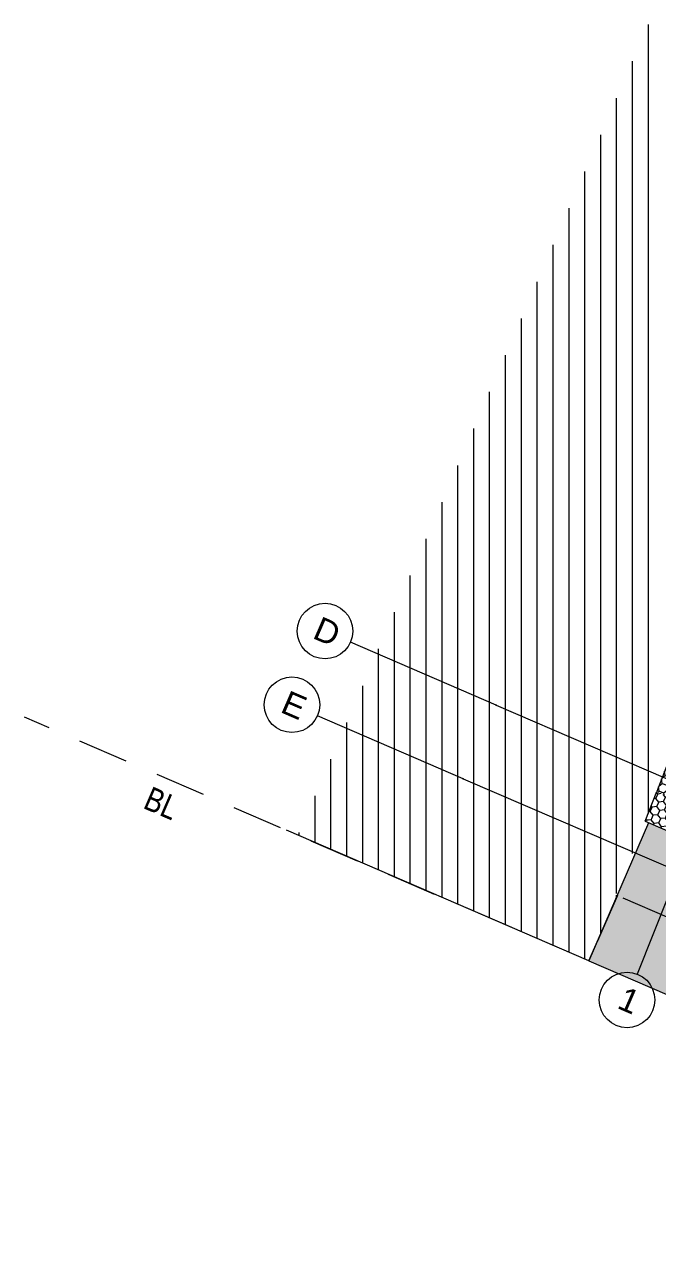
# Model space of a CAD drawing. Header units: millimetres. Extents: x 12535370 to 12575737, y 356204400 to 356234587.
# Drawn here: x 12535370 to 12539357, y 356211723 to 356219475 of the extents above; entities that cross this region are included whole.
import ezdxf
from ezdxf.enums import TextEntityAlignment as Align

# ---------------------------------------------------------------- set-up
doc = ezdxf.new("R2010")
doc.units = ezdxf.units.MM
doc.header["$MEASUREMENT"] = 0
doc.linetypes.add('Dashed Long', pattern=[529.166651, 317.499995, -211.666656])
doc.linetypes.add('Dot & Dashed', pattern=[6702.78, 3527.78, -1763.89, 0, -1411.11])
doc.layers.add('New_015 Innenwände', color=7, linetype='Continuous')
doc.layers.add('New_290 Raster _ Achsen', color=7, linetype='Continuous')
for name, color, linetype, lineweight in [('New_015 Innenwände_Pen_No__1', 7, 'Continuous', 13), ('New_015 Innenwände_Pen_No__3', 7, 'Continuous', 18), ('New_255 Plangrafiken_Pen_No__1', 7, 'Continuous', 13), ('New_255 Plangrafiken_Pen_No__35', 9, 'Continuous', 13), ('New_255 Plangrafiken_Pen_No__39', 8, 'Continuous', 13), ('New_290 Raster _ Achsen_Pen_No__1', 7, 'Continuous', 13), ('New_290 Raster _ Achsen_Pen_No__108', 7, 'Continuous', 13), ('New_Baulinie_Pen_No__21', 1, 'Continuous', 13)]:
    doc.layers.add(name, color=color, linetype=linetype, lineweight=lineweight)
doc.styles.add('GENERATED_STYLE_1', font='arial.ttf')
doc.styles.add('GENERATED_STYLE_2', font='arial.ttf', dxfattribs={"width": 0.8})
pattern_1 = [(66.636458, (12240439.157, 356160438.356), (-47.701051, 20.606061), [30, -60]), (66.636458, (12240433.15, 356160489.97), (-47.701051, 20.606061), [30, -60]), (126.636458, (12240451.053, 356160465.896), (41.695898, 31.007291), [30, -60]), (126.636458, (12240403.35, 356160486.5), (41.695898, 31.007291), [30, -60]), (186.636458, (12240439.157, 356160438.356), (-6.005153, 51.613352), [30, -60]), (186.636458, (12240391.455, 356160458.96), (-6.005153, 51.613352), [30, -60])]

# ---------------------------------------------------------------- blocks, each defined once
blk = doc.blocks.new('*X16', base_point=(12240439.2, 356160438.4))
at = {"layer": 'New_255 Plangrafiken_Pen_No__39', "color": 8, "linetype": 'Continuous', "lineweight": 13}
for p, q in [((12539298.2, 356219474.7), (12539298.2, 356219433.6)), ((12539298.2, 356219474.7), (12539298.2, 356219433.6)), ((12539298.2, 356219433.6), (12539298.2, 356219183.6)), ((12539298.2, 356219433.6), (12539298.2, 356219183.6)), ((12539198.2, 356219243.2), (12539198.2, 356219183.6)), ((12539198.2, 356219243.2), (12539198.2, 356219183.6)), ((12539198.2, 356219183.6), (12539198.2, 356218933.6)), ((12539198.2, 356219183.6), (12539198.2, 356218933.6)), ((12539298.2, 356219183.6), (12539298.2, 356218933.6)), ((12539298.2, 356219183.6), (12539298.2, 356218933.6)), ((12539098.2, 356219011.7), (12539098.2, 356218933.6)), ((12539098.2, 356219011.7), (12539098.2, 356218933.6)), ((12539098.2, 356218933.6), (12539098.2, 356218683.6)), ((12539098.2, 356218933.6), (12539098.2, 356218683.6)), ((12539198.2, 356218933.6), (12539198.2, 356218683.6)), ((12539198.2, 356218933.6), (12539198.2, 356218683.6)), ((12539298.2, 356218933.6), (12539298.2, 356218683.6)), ((12539298.2, 356218933.6), (12539298.2, 356218683.6)), ((12538998.2, 356218780.2), (12538998.2, 356218683.6)), ((12538998.2, 356218780.2), (12538998.2, 356218683.6)), ((12538998.2, 356218683.6), (12538998.2, 356218433.6)), ((12538998.2, 356218683.6), (12538998.2, 356218433.6)), ((12539098.2, 356218683.6), (12539098.2, 356218433.6)), ((12539098.2, 356218683.6), (12539098.2, 356218433.6)), ((12539198.2, 356218683.6), (12539198.2, 356218433.6)), ((12539198.2, 356218683.6), (12539198.2, 356218433.6)), ((12539298.2, 356218683.6), (12539298.2, 356218433.6)), ((12539298.2, 356218683.6), (12539298.2, 356218433.6)), ((12538898.2, 356218548.7), (12538898.2, 356218433.6)), ((12538898.2, 356218548.7), (12538898.2, 356218433.6)), ((12538898.2, 356218433.6), (12538898.2, 356218183.6)), ((12538898.2, 356218433.6), (12538898.2, 356218183.6)), ((12538998.2, 356218433.6), (12538998.2, 356218183.6)), ((12538998.2, 356218433.6), (12538998.2, 356218183.6)), ((12539098.2, 356218433.6), (12539098.2, 356218183.6)), ((12539098.2, 356218433.6), (12539098.2, 356218183.6)), ((12539198.2, 356218433.6), (12539198.2, 356218183.6)), ((12539198.2, 356218433.6), (12539198.2, 356218183.6)), ((12539298.2, 356218433.6), (12539298.2, 356218183.6)), ((12539298.2, 356218433.6), (12539298.2, 356218183.6)), ((12538798.2, 356218317.2), (12538798.2, 356218183.6)), ((12538798.2, 356218317.2), (12538798.2, 356218183.6)), ((12538798.2, 356218183.6), (12538798.2, 356217933.6)), ((12538798.2, 356218183.6), (12538798.2, 356217933.6)), ((12538898.2, 356218183.6), (12538898.2, 356217933.6)), ((12538898.2, 356218183.6), (12538898.2, 356217933.6)), ((12538998.2, 356218183.6), (12538998.2, 356217933.6)), ((12538998.2, 356218183.6), (12538998.2, 356217933.6)), ((12539098.2, 356218183.6), (12539098.2, 356217933.6)), ((12539098.2, 356218183.6), (12539098.2, 356217933.6)), ((12539198.2, 356218183.6), (12539198.2, 356217933.6)), ((12539198.2, 356218183.6), (12539198.2, 356217933.6)), ((12539298.2, 356218183.6), (12539298.2, 356217933.6)), ((12539298.2, 356218183.6), (12539298.2, 356217933.6)), ((12538698.2, 356218085.7), (12538698.2, 356217933.6)), ((12538698.2, 356218085.7), (12538698.2, 356217933.6)), ((12538698.2, 356217933.6), (12538698.2, 356217683.6)), ((12538698.2, 356217933.6), (12538698.2, 356217683.6)), ((12538798.2, 356217933.6), (12538798.2, 356217683.6)), ((12538798.2, 356217933.6), (12538798.2, 356217683.6)), ((12538898.2, 356217933.6), (12538898.2, 356217683.6)), ((12538898.2, 356217933.6), (12538898.2, 356217683.6)), ((12538998.2, 356217933.6), (12538998.2, 356217683.6)), ((12538998.2, 356217933.6), (12538998.2, 356217683.6)), ((12539098.2, 356217933.6), (12539098.2, 356217683.6)), ((12539098.2, 356217933.6), (12539098.2, 356217683.6)), ((12539198.2, 356217933.6), (12539198.2, 356217683.6)), ((12539198.2, 356217933.6), (12539198.2, 356217683.6)), ((12539298.2, 356217933.6), (12539298.2, 356217683.6)), ((12539298.2, 356217933.6), (12539298.2, 356217683.6)), ((12538598.2, 356217854.3), (12538598.2, 356217683.6)), ((12538598.2, 356217854.3), (12538598.2, 356217683.6)), ((12538498.2, 356217622.8), (12538498.2, 356217433.6)), ((12538498.2, 356217622.8), (12538498.2, 356217433.6)), ((12538598.2, 356217683.6), (12538598.2, 356217433.6)), ((12538598.2, 356217683.6), (12538598.2, 356217433.6)), ((12538698.2, 356217683.6), (12538698.2, 356217433.6)), ((12538698.2, 356217683.6), (12538698.2, 356217433.6)), ((12538798.2, 356217683.6), (12538798.2, 356217433.6)), ((12538798.2, 356217683.6), (12538798.2, 356217433.6)), ((12538898.2, 356217683.6), (12538898.2, 356217433.6)), ((12538898.2, 356217683.6), (12538898.2, 356217433.6)), ((12538998.2, 356217683.6), (12538998.2, 356217433.6)), ((12538998.2, 356217683.6), (12538998.2, 356217433.6)), ((12539098.2, 356217683.6), (12539098.2, 356217433.6)), ((12539098.2, 356217683.6), (12539098.2, 356217433.6)), ((12539198.2, 356217683.6), (12539198.2, 356217433.6)), ((12539198.2, 356217683.6), (12539198.2, 356217433.6)), ((12539298.2, 356217683.6), (12539298.2, 356217433.6)), ((12539298.2, 356217683.6), (12539298.2, 356217433.6)), ((12538398.2, 356217391.3), (12538398.2, 356217183.6)), ((12538398.2, 356217391.3), (12538398.2, 356217183.6)), ((12538498.2, 356217433.6), (12538498.2, 356217183.6)), ((12538498.2, 356217433.6), (12538498.2, 356217183.6)), ((12538598.2, 356217433.6), (12538598.2, 356217183.6)), ((12538598.2, 356217433.6), (12538598.2, 356217183.6)), ((12538698.2, 356217433.6), (12538698.2, 356217183.6)), ((12538698.2, 356217433.6), (12538698.2, 356217183.6)), ((12538798.2, 356217433.6), (12538798.2, 356217183.6)), ((12538798.2, 356217433.6), (12538798.2, 356217183.6)), ((12538898.2, 356217433.6), (12538898.2, 356217183.6)), ((12538898.2, 356217433.6), (12538898.2, 356217183.6)), ((12538998.2, 356217433.6), (12538998.2, 356217183.6)), ((12538998.2, 356217433.6), (12538998.2, 356217183.6)), ((12539098.2, 356217433.6), (12539098.2, 356217183.6)), ((12539098.2, 356217433.6), (12539098.2, 356217183.6)), ((12539198.2, 356217433.6), (12539198.2, 356217183.6)), ((12539198.2, 356217433.6), (12539198.2, 356217183.6)), ((12539298.2, 356217433.6), (12539298.2, 356217183.6)), ((12539298.2, 356217433.6), (12539298.2, 356217183.6)), ((12538298.2, 356217159.8), (12538298.2, 356216933.6)), ((12538298.2, 356217159.8), (12538298.2, 356216933.6)), ((12538398.2, 356217183.6), (12538398.2, 356216933.6)), ((12538398.2, 356217183.6), (12538398.2, 356216933.6)), ((12538498.2, 356217183.6), (12538498.2, 356216933.6)), ((12538498.2, 356217183.6), (12538498.2, 356216933.6)), ((12538598.2, 356217183.6), (12538598.2, 356216933.6)), ((12538598.2, 356217183.6), (12538598.2, 356216933.6)), ((12538698.2, 356217183.6), (12538698.2, 356216933.6)), ((12538698.2, 356217183.6), (12538698.2, 356216933.6)), ((12538798.2, 356217183.6), (12538798.2, 356216933.6)), ((12538798.2, 356217183.6), (12538798.2, 356216933.6)), ((12538898.2, 356217183.6), (12538898.2, 356216933.6)), ((12538898.2, 356217183.6), (12538898.2, 356216933.6)), ((12538998.2, 356217183.6), (12538998.2, 356216933.6)), ((12538998.2, 356217183.6), (12538998.2, 356216933.6)), ((12539098.2, 356217183.6), (12539098.2, 356216933.6)), ((12539098.2, 356217183.6), (12539098.2, 356216933.6)), ((12539198.2, 356217183.6), (12539198.2, 356216933.6)), ((12539198.2, 356217183.6), (12539198.2, 356216933.6)), ((12539298.2, 356217183.6), (12539298.2, 356216933.6)), ((12539298.2, 356217183.6), (12539298.2, 356216933.6)), ((12538198.2, 356216928.3), (12538198.2, 356216683.6)), ((12538198.2, 356216928.3), (12538198.2, 356216683.6)), ((12538298.2, 356216933.6), (12538298.2, 356216683.6)), ((12538298.2, 356216933.6), (12538298.2, 356216683.6)), ((12538398.2, 356216933.6), (12538398.2, 356216683.6)), ((12538398.2, 356216933.6), (12538398.2, 356216683.6)), ((12538498.2, 356216933.6), (12538498.2, 356216683.6)), ((12538498.2, 356216933.6), (12538498.2, 356216683.6)), ((12538598.2, 356216933.6), (12538598.2, 356216683.6)), ((12538598.2, 356216933.6), (12538598.2, 356216683.6)), ((12538698.2, 356216933.6), (12538698.2, 356216683.6)), ((12538698.2, 356216933.6), (12538698.2, 356216683.6)), ((12538798.2, 356216933.6), (12538798.2, 356216683.6)), ((12538798.2, 356216933.6), (12538798.2, 356216683.6)), ((12538898.2, 356216933.6), (12538898.2, 356216683.6)), ((12538898.2, 356216933.6), (12538898.2, 356216683.6)), ((12538998.2, 356216933.6), (12538998.2, 356216683.6)), ((12538998.2, 356216933.6), (12538998.2, 356216683.6)), ((12539098.2, 356216933.6), (12539098.2, 356216683.6)), ((12539098.2, 356216933.6), (12539098.2, 356216683.6)), ((12539198.2, 356216933.6), (12539198.2, 356216683.6)), ((12539198.2, 356216933.6), (12539198.2, 356216683.6)), ((12539298.2, 356216933.6), (12539298.2, 356216683.6)), ((12539298.2, 356216933.6), (12539298.2, 356216683.6)), ((12538098.2, 356216696.8), (12538098.2, 356216683.6)), ((12538098.2, 356216696.8), (12538098.2, 356216683.6)), ((12538098.2, 356216683.6), (12538098.2, 356216433.6)), ((12538098.2, 356216683.6), (12538098.2, 356216433.6)), ((12538198.2, 356216683.6), (12538198.2, 356216433.6)), ((12538198.2, 356216683.6), (12538198.2, 356216433.6)), ((12538298.2, 356216683.6), (12538298.2, 356216433.6)), ((12538298.2, 356216683.6), (12538298.2, 356216433.6)), ((12538398.2, 356216683.6), (12538398.2, 356216433.6)), ((12538398.2, 356216683.6), (12538398.2, 356216433.6)), ((12538498.2, 356216683.6), (12538498.2, 356216433.6)), ((12538498.2, 356216683.6), (12538498.2, 356216433.6)), ((12538598.2, 356216683.6), (12538598.2, 356216433.6)), ((12538598.2, 356216683.6), (12538598.2, 356216433.6)), ((12538698.2, 356216683.6), (12538698.2, 356216433.6)), ((12538698.2, 356216683.6), (12538698.2, 356216433.6)), ((12538798.2, 356216683.6), (12538798.2, 356216433.6)), ((12538798.2, 356216683.6), (12538798.2, 356216433.6)), ((12538898.2, 356216683.6), (12538898.2, 356216433.6)), ((12538898.2, 356216683.6), (12538898.2, 356216433.6)), ((12538998.2, 356216683.6), (12538998.2, 356216433.6)), ((12538998.2, 356216683.6), (12538998.2, 356216433.6)), ((12539098.2, 356216683.6), (12539098.2, 356216433.6)), ((12539098.2, 356216683.6), (12539098.2, 356216433.6)), ((12539198.2, 356216683.6), (12539198.2, 356216433.6)), ((12539198.2, 356216683.6), (12539198.2, 356216433.6)), ((12539298.2, 356216683.6), (12539298.2, 356216433.6)), ((12539298.2, 356216683.6), (12539298.2, 356216433.6)), ((12537998.2, 356216465.3), (12537998.2, 356216433.6)), ((12537998.2, 356216465.3), (12537998.2, 356216433.6)), ((12537998.2, 356216433.6), (12537998.2, 356216183.6)), ((12537998.2, 356216433.6), (12537998.2, 356216183.6)), ((12538098.2, 356216433.6), (12538098.2, 356216183.6)), ((12538098.2, 356216433.6), (12538098.2, 356216183.6)), ((12538198.2, 356216433.6), (12538198.2, 356216183.6)), ((12538198.2, 356216433.6), (12538198.2, 356216183.6)), ((12538298.2, 356216433.6), (12538298.2, 356216183.6)), ((12538298.2, 356216433.6), (12538298.2, 356216183.6)), ((12538398.2, 356216433.6), (12538398.2, 356216183.6)), ((12538398.2, 356216433.6), (12538398.2, 356216183.6)), ((12538498.2, 356216433.6), (12538498.2, 356216183.6)), ((12538498.2, 356216433.6), (12538498.2, 356216183.6)), ((12538598.2, 356216433.6), (12538598.2, 356216183.6)), ((12538598.2, 356216433.6), (12538598.2, 356216183.6)), ((12538698.2, 356216433.6), (12538698.2, 356216183.6)), ((12538698.2, 356216433.6), (12538698.2, 356216183.6)), ((12538798.2, 356216433.6), (12538798.2, 356216183.6)), ((12538798.2, 356216433.6), (12538798.2, 356216183.6)), ((12538898.2, 356216433.6), (12538898.2, 356216183.6)), ((12538898.2, 356216433.6), (12538898.2, 356216183.6)), ((12538998.2, 356216433.6), (12538998.2, 356216183.6)), ((12538998.2, 356216433.6), (12538998.2, 356216183.6)), ((12539098.2, 356216433.6), (12539098.2, 356216183.6)), ((12539098.2, 356216433.6), (12539098.2, 356216183.6)), ((12539198.2, 356216433.6), (12539198.2, 356216183.6)), ((12539198.2, 356216433.6), (12539198.2, 356216183.6)), ((12539298.2, 356216433.6), (12539298.2, 356216183.6)), ((12539298.2, 356216433.6), (12539298.2, 356216183.6)), ((12537898.2, 356216233.8), (12537898.2, 356216183.6)), ((12537898.2, 356216233.8), (12537898.2, 356216183.6)), ((12537898.2, 356216183.6), (12537898.2, 356215933.6)), ((12537898.2, 356216183.6), (12537898.2, 356215933.6)), ((12537998.2, 356216183.6), (12537998.2, 356215933.6)), ((12537998.2, 356216183.6), (12537998.2, 356215933.6)), ((12538098.2, 356216183.6), (12538098.2, 356215933.6)), ((12538098.2, 356216183.6), (12538098.2, 356215933.6)), ((12538198.2, 356216183.6), (12538198.2, 356215933.6)), ((12538198.2, 356216183.6), (12538198.2, 356215933.6)), ((12538298.2, 356216183.6), (12538298.2, 356215933.6)), ((12538298.2, 356216183.6), (12538298.2, 356215933.6)), ((12538398.2, 356216183.6), (12538398.2, 356215933.6)), ((12538398.2, 356216183.6), (12538398.2, 356215933.6)), ((12538498.2, 356216183.6), (12538498.2, 356215933.6)), ((12538498.2, 356216183.6), (12538498.2, 356215933.6)), ((12538598.2, 356216183.6), (12538598.2, 356215933.6)), ((12538598.2, 356216183.6), (12538598.2, 356215933.6)), ((12538698.2, 356216183.6), (12538698.2, 356215933.6)), ((12538698.2, 356216183.6), (12538698.2, 356215933.6)), ((12538798.2, 356216183.6), (12538798.2, 356215933.6)), ((12538798.2, 356216183.6), (12538798.2, 356215933.6)), ((12538898.2, 356216183.6), (12538898.2, 356215933.6)), ((12538898.2, 356216183.6), (12538898.2, 356215933.6)), ((12538998.2, 356216183.6), (12538998.2, 356215933.6)), ((12538998.2, 356216183.6), (12538998.2, 356215933.6)), ((12539098.2, 356216183.6), (12539098.2, 356215933.6)), ((12539098.2, 356216183.6), (12539098.2, 356215933.6)), ((12539198.2, 356216183.6), (12539198.2, 356215933.6)), ((12539198.2, 356216183.6), (12539198.2, 356215933.6)), ((12539298.2, 356216183.6), (12539298.2, 356215933.6)), ((12539298.2, 356216183.6), (12539298.2, 356215933.6)), ((12537798.2, 356216002.3), (12537798.2, 356215933.6)), ((12537798.2, 356216002.3), (12537798.2, 356215933.6)), ((12537798.2, 356215933.6), (12537798.2, 356215683.6)), ((12537798.2, 356215933.6), (12537798.2, 356215683.6)), ((12537898.2, 356215933.6), (12537898.2, 356215683.6)), ((12537898.2, 356215933.6), (12537898.2, 356215683.6)), ((12537998.2, 356215933.6), (12537998.2, 356215683.6)), ((12537998.2, 356215933.6), (12537998.2, 356215683.6)), ((12538098.2, 356215933.6), (12538098.2, 356215683.6)), ((12538098.2, 356215933.6), (12538098.2, 356215683.6)), ((12538198.2, 356215933.6), (12538198.2, 356215683.6)), ((12538198.2, 356215933.6), (12538198.2, 356215683.6)), ((12538298.2, 356215933.6), (12538298.2, 356215683.6)), ((12538298.2, 356215933.6), (12538298.2, 356215683.6)), ((12538398.2, 356215933.6), (12538398.2, 356215683.6)), ((12538398.2, 356215933.6), (12538398.2, 356215683.6)), ((12538498.2, 356215933.6), (12538498.2, 356215683.6)), ((12538498.2, 356215933.6), (12538498.2, 356215683.6)), ((12538598.2, 356215933.6), (12538598.2, 356215683.6)), ((12538598.2, 356215933.6), (12538598.2, 356215683.6)), ((12538698.2, 356215933.6), (12538698.2, 356215683.6)), ((12538698.2, 356215933.6), (12538698.2, 356215683.6)), ((12538798.2, 356215933.6), (12538798.2, 356215683.6)), ((12538798.2, 356215933.6), (12538798.2, 356215683.6)), ((12538898.2, 356215933.6), (12538898.2, 356215683.6)), ((12538898.2, 356215933.6), (12538898.2, 356215683.6)), ((12538998.2, 356215933.6), (12538998.2, 356215683.6)), ((12538998.2, 356215933.6), (12538998.2, 356215683.6)), ((12539098.2, 356215933.6), (12539098.2, 356215683.6)), ((12539098.2, 356215933.6), (12539098.2, 356215683.6)), ((12539198.2, 356215933.6), (12539198.2, 356215683.6)), ((12539198.2, 356215933.6), (12539198.2, 356215683.6)), ((12539298.2, 356215933.6), (12539298.2, 356215683.6)), ((12539298.2, 356215933.6), (12539298.2, 356215683.6)), ((12537698.2, 356215770.8), (12537698.2, 356215683.6)), ((12537698.2, 356215770.8), (12537698.2, 356215683.6)), ((12537698.2, 356215683.6), (12537698.2, 356215433.6)), ((12537698.2, 356215683.6), (12537698.2, 356215433.6)), ((12537798.2, 356215683.6), (12537798.2, 356215433.6)), ((12537798.2, 356215683.6), (12537798.2, 356215433.6)), ((12537898.2, 356215683.6), (12537898.2, 356215433.6)), ((12537898.2, 356215683.6), (12537898.2, 356215433.6)), ((12537998.2, 356215683.6), (12537998.2, 356215433.6)), ((12537998.2, 356215683.6), (12537998.2, 356215433.6)), ((12538098.2, 356215683.6), (12538098.2, 356215433.6)), ((12538098.2, 356215683.6), (12538098.2, 356215433.6)), ((12538198.2, 356215683.6), (12538198.2, 356215433.6)), ((12538198.2, 356215683.6), (12538198.2, 356215433.6)), ((12538298.2, 356215683.6), (12538298.2, 356215433.6)), ((12538298.2, 356215683.6), (12538298.2, 356215433.6)), ((12538398.2, 356215683.6), (12538398.2, 356215433.6)), ((12538398.2, 356215683.6), (12538398.2, 356215433.6)), ((12538498.2, 356215683.6), (12538498.2, 356215433.6)), ((12538498.2, 356215683.6), (12538498.2, 356215433.6)), ((12538598.2, 356215683.6), (12538598.2, 356215433.6)), ((12538598.2, 356215683.6), (12538598.2, 356215433.6)), ((12538698.2, 356215683.6), (12538698.2, 356215433.6)), ((12538698.2, 356215683.6), (12538698.2, 356215433.6)), ((12538798.2, 356215683.6), (12538798.2, 356215433.6)), ((12538798.2, 356215683.6), (12538798.2, 356215433.6)), ((12538898.2, 356215683.6), (12538898.2, 356215433.6)), ((12538898.2, 356215683.6), (12538898.2, 356215433.6)), ((12538998.2, 356215683.6), (12538998.2, 356215433.6)), ((12538998.2, 356215683.6), (12538998.2, 356215433.6)), ((12539098.2, 356215683.6), (12539098.2, 356215433.6)), ((12539098.2, 356215683.6), (12539098.2, 356215433.6)), ((12539198.2, 356215683.6), (12539198.2, 356215433.6)), ((12539198.2, 356215683.6), (12539198.2, 356215433.6)), ((12539298.2, 356215683.6), (12539298.2, 356215433.6)), ((12539298.2, 356215683.6), (12539298.2, 356215433.6)), ((12537598.2, 356215539.3), (12537598.2, 356215433.6)), ((12537598.2, 356215539.3), (12537598.2, 356215433.6)), ((12537598.2, 356215433.6), (12537598.2, 356215183.6)), ((12537598.2, 356215433.6), (12537598.2, 356215183.6)), ((12537698.2, 356215433.6), (12537698.2, 356215183.6)), ((12537698.2, 356215433.6), (12537698.2, 356215183.6)), ((12537798.2, 356215433.6), (12537798.2, 356215183.6)), ((12537798.2, 356215433.6), (12537798.2, 356215183.6)), ((12537898.2, 356215433.6), (12537898.2, 356215183.6)), ((12537898.2, 356215433.6), (12537898.2, 356215183.6)), ((12537998.2, 356215433.6), (12537998.2, 356215183.6)), ((12537998.2, 356215433.6), (12537998.2, 356215183.6)), ((12538098.2, 356215433.6), (12538098.2, 356215183.6)), ((12538098.2, 356215433.6), (12538098.2, 356215183.6)), ((12538198.2, 356215433.6), (12538198.2, 356215183.6)), ((12538198.2, 356215433.6), (12538198.2, 356215183.6)), ((12538298.2, 356215433.6), (12538298.2, 356215183.6)), ((12538298.2, 356215433.6), (12538298.2, 356215183.6)), ((12538398.2, 356215433.6), (12538398.2, 356215183.6)), ((12538398.2, 356215433.6), (12538398.2, 356215183.6)), ((12538498.2, 356215433.6), (12538498.2, 356215183.6)), ((12538498.2, 356215433.6), (12538498.2, 356215183.6)), ((12538598.2, 356215433.6), (12538598.2, 356215183.6)), ((12538598.2, 356215433.6), (12538598.2, 356215183.6)), ((12538698.2, 356215433.6), (12538698.2, 356215183.6)), ((12538698.2, 356215433.6), (12538698.2, 356215183.6)), ((12538798.2, 356215433.6), (12538798.2, 356215183.6)), ((12538798.2, 356215433.6), (12538798.2, 356215183.6)), ((12538898.2, 356215433.6), (12538898.2, 356215183.6)), ((12538898.2, 356215433.6), (12538898.2, 356215183.6)), ((12538998.2, 356215433.6), (12538998.2, 356215183.6)), ((12538998.2, 356215433.6), (12538998.2, 356215183.6)), ((12539098.2, 356215433.6), (12539098.2, 356215183.6)), ((12539098.2, 356215433.6), (12539098.2, 356215183.6)), ((12539198.2, 356215433.6), (12539198.2, 356215183.6)), ((12539198.2, 356215433.6), (12539198.2, 356215183.6)), ((12539298.2, 356215433.6), (12539298.2, 356215183.6)), ((12539298.2, 356215433.6), (12539298.2, 356215183.6)), ((12537498.2, 356215307.9), (12537498.2, 356215183.6)), ((12537498.2, 356215307.9), (12537498.2, 356215183.6)), ((12537498.2, 356215183.6), (12537498.2, 356214933.6)), ((12537498.2, 356215183.6), (12537498.2, 356214933.6)), ((12537598.2, 356215183.6), (12537598.2, 356214933.6)), ((12537598.2, 356215183.6), (12537598.2, 356214933.6)), ((12537698.2, 356215183.6), (12537698.2, 356214933.6)), ((12537698.2, 356215183.6), (12537698.2, 356214933.6)), ((12537798.2, 356215183.6), (12537798.2, 356214933.6)), ((12537798.2, 356215183.6), (12537798.2, 356214933.6)), ((12537898.2, 356215183.6), (12537898.2, 356214933.6)), ((12537898.2, 356215183.6), (12537898.2, 356214933.6)), ((12537998.2, 356215183.6), (12537998.2, 356214933.6)), ((12537998.2, 356215183.6), (12537998.2, 356214933.6)), ((12538098.2, 356215183.6), (12538098.2, 356214933.6)), ((12538098.2, 356215183.6), (12538098.2, 356214933.6)), ((12538198.2, 356215183.6), (12538198.2, 356214933.6)), ((12538198.2, 356215183.6), (12538198.2, 356214933.6)), ((12538298.2, 356215183.6), (12538298.2, 356214933.6)), ((12538298.2, 356215183.6), (12538298.2, 356214933.6)), ((12538398.2, 356215183.6), (12538398.2, 356214933.6)), ((12538398.2, 356215183.6), (12538398.2, 356214933.6)), ((12538498.2, 356215183.6), (12538498.2, 356214933.6)), ((12538498.2, 356215183.6), (12538498.2, 356214933.6)), ((12538598.2, 356215183.6), (12538598.2, 356214933.6)), ((12538598.2, 356215183.6), (12538598.2, 356214933.6)), ((12538698.2, 356215183.6), (12538698.2, 356214933.6)), ((12538698.2, 356215183.6), (12538698.2, 356214933.6)), ((12538798.2, 356215183.6), (12538798.2, 356214933.6)), ((12538798.2, 356215183.6), (12538798.2, 356214933.6)), ((12538898.2, 356215183.6), (12538898.2, 356214933.6)), ((12538898.2, 356215183.6), (12538898.2, 356214933.6)), ((12538998.2, 356215183.6), (12538998.2, 356214933.6)), ((12538998.2, 356215183.6), (12538998.2, 356214933.6)), ((12539098.2, 356215183.6), (12539098.2, 356214933.6)), ((12539098.2, 356215183.6), (12539098.2, 356214933.6)), ((12539198.2, 356215183.6), (12539198.2, 356214933.6)), ((12539198.2, 356215183.6), (12539198.2, 356214933.6)), ((12539298.2, 356215183.6), (12539298.2, 356214933.6)), ((12539298.2, 356215183.6), (12539298.2, 356214933.6)), ((12537398.2, 356215076.4), (12537398.2, 356214933.6)), ((12537398.2, 356215076.4), (12537398.2, 356214933.6)), ((12537398.2, 356214933.6), (12537398.2, 356214683.6)), ((12537398.2, 356214933.6), (12537398.2, 356214683.6)), ((12537498.2, 356214933.6), (12537498.2, 356214683.6)), ((12537498.2, 356214933.6), (12537498.2, 356214683.6)), ((12537598.2, 356214933.6), (12537598.2, 356214683.6)), ((12537598.2, 356214933.6), (12537598.2, 356214683.6)), ((12537698.2, 356214933.6), (12537698.2, 356214683.6)), ((12537698.2, 356214933.6), (12537698.2, 356214683.6)), ((12537798.2, 356214933.6), (12537798.2, 356214683.6)), ((12537798.2, 356214933.6), (12537798.2, 356214683.6)), ((12537898.2, 356214933.6), (12537898.2, 356214683.6)), ((12537898.2, 356214933.6), (12537898.2, 356214683.6)), ((12537998.2, 356214933.6), (12537998.2, 356214683.6)), ((12537998.2, 356214933.6), (12537998.2, 356214683.6)), ((12538098.2, 356214933.6), (12538098.2, 356214683.6)), ((12538098.2, 356214933.6), (12538098.2, 356214683.6)), ((12538198.2, 356214933.6), (12538198.2, 356214683.6)), ((12538198.2, 356214933.6), (12538198.2, 356214683.6)), ((12538298.2, 356214933.6), (12538298.2, 356214683.6)), ((12538298.2, 356214933.6), (12538298.2, 356214683.6)), ((12538398.2, 356214933.6), (12538398.2, 356214683.6)), ((12538398.2, 356214933.6), (12538398.2, 356214683.6)), ((12538498.2, 356214933.6), (12538498.2, 356214683.6)), ((12538498.2, 356214933.6), (12538498.2, 356214683.6)), ((12538598.2, 356214933.6), (12538598.2, 356214683.6)), ((12538598.2, 356214933.6), (12538598.2, 356214683.6)), ((12538698.2, 356214933.6), (12538698.2, 356214683.6)), ((12538698.2, 356214933.6), (12538698.2, 356214683.6)), ((12538798.2, 356214933.6), (12538798.2, 356214683.6)), ((12538798.2, 356214933.6), (12538798.2, 356214683.6)), ((12538898.2, 356214933.6), (12538898.2, 356214683.6)), ((12538898.2, 356214933.6), (12538898.2, 356214683.6)), ((12538998.2, 356214933.6), (12538998.2, 356214683.6)), ((12538998.2, 356214933.6), (12538998.2, 356214683.6)), ((12539098.2, 356214933.6), (12539098.2, 356214683.6)), ((12539098.2, 356214933.6), (12539098.2, 356214683.6)), ((12539198.2, 356214933.6), (12539198.2, 356214683.6)), ((12539198.2, 356214933.6), (12539198.2, 356214683.6)), ((12539298.2, 356214933.6), (12539298.2, 356214683.6)), ((12539298.2, 356214933.6), (12539298.2, 356214683.6)), ((12537298.2, 356214844.9), (12537298.2, 356214683.6)), ((12537298.2, 356214844.9), (12537298.2, 356214683.6)), ((12537298.2, 356214683.6), (12537298.2, 356214433.6)), ((12537298.2, 356214683.6), (12537298.2, 356214433.6)), ((12537398.2, 356214683.6), (12537398.2, 356214433.6)), ((12537398.2, 356214683.6), (12537398.2, 356214433.6)), ((12537498.2, 356214683.6), (12537498.2, 356214433.6)), ((12537498.2, 356214683.6), (12537498.2, 356214433.6)), ((12537598.2, 356214683.6), (12537598.2, 356214433.6)), ((12537598.2, 356214683.6), (12537598.2, 356214433.6)), ((12537698.2, 356214683.6), (12537698.2, 356214433.6)), ((12537698.2, 356214683.6), (12537698.2, 356214433.6)), ((12537798.2, 356214683.6), (12537798.2, 356214433.6)), ((12537798.2, 356214683.6), (12537798.2, 356214433.6)), ((12537898.2, 356214683.6), (12537898.2, 356214433.6)), ((12537898.2, 356214683.6), (12537898.2, 356214433.6)), ((12537998.2, 356214683.6), (12537998.2, 356214433.6)), ((12537998.2, 356214683.6), (12537998.2, 356214433.6)), ((12538098.2, 356214683.6), (12538098.2, 356214433.6)), ((12538098.2, 356214683.6), (12538098.2, 356214433.6)), ((12538198.2, 356214683.6), (12538198.2, 356214433.6)), ((12538198.2, 356214683.6), (12538198.2, 356214433.6)), ((12538298.2, 356214683.6), (12538298.2, 356214433.6)), ((12538298.2, 356214683.6), (12538298.2, 356214433.6)), ((12538398.2, 356214683.6), (12538398.2, 356214433.6)), ((12538398.2, 356214683.6), (12538398.2, 356214433.6)), ((12538498.2, 356214683.6), (12538498.2, 356214433.6)), ((12538498.2, 356214683.6), (12538498.2, 356214433.6)), ((12538598.2, 356214683.6), (12538598.2, 356214433.6)), ((12538598.2, 356214683.6), (12538598.2, 356214433.6)), ((12538698.2, 356214683.6), (12538698.2, 356214433.6)), ((12538698.2, 356214683.6), (12538698.2, 356214433.6)), ((12538798.2, 356214683.6), (12538798.2, 356214433.6)), ((12538798.2, 356214683.6), (12538798.2, 356214433.6)), ((12538898.2, 356214683.6), (12538898.2, 356214433.6)), ((12538898.2, 356214683.6), (12538898.2, 356214433.6)), ((12538998.2, 356214683.6), (12538998.2, 356214433.6)), ((12538998.2, 356214683.6), (12538998.2, 356214433.6)), ((12539098.2, 356214683.6), (12539098.2, 356214433.6)), ((12539098.2, 356214683.6), (12539098.2, 356214433.6)), ((12539198.2, 356214683.6), (12539198.2, 356214433.6)), ((12539198.2, 356214683.6), (12539198.2, 356214433.6)), ((12539298.2, 356214683.6), (12539298.2, 356214503.4)), ((12539298.2, 356214683.6), (12539298.2, 356214503.4)), ((12537198.2, 356214613.4), (12537198.2, 356214433.6)), ((12537198.2, 356214613.4), (12537198.2, 356214433.6)), ((12537098.2, 356214381.9), (12537098.2, 356214360.9)), ((12537098.2, 356214381.9), (12537098.2, 356214360.9)), ((12537198.2, 356214433.6), (12537198.2, 356214317.8)), ((12537198.2, 356214433.6), (12537198.2, 356214317.8)), ((12537298.2, 356214433.6), (12537298.2, 356214274.7)), ((12537298.2, 356214433.6), (12537298.2, 356214274.7)), ((12537398.2, 356214433.6), (12537398.2, 356214231.5)), ((12537398.2, 356214433.6), (12537398.2, 356214231.5)), ((12537498.2, 356214433.6), (12537498.2, 356214188.4)), ((12537498.2, 356214433.6), (12537498.2, 356214188.4)), ((12537598.2, 356214433.6), (12537598.2, 356214183.6)), ((12537598.2, 356214433.6), (12537598.2, 356214183.6)), ((12537698.2, 356214433.6), (12537698.2, 356214183.6)), ((12537698.2, 356214433.6), (12537698.2, 356214183.6)), ((12537798.2, 356214433.6), (12537798.2, 356214183.6)), ((12537798.2, 356214433.6), (12537798.2, 356214183.6)), ((12537898.2, 356214433.6), (12537898.2, 356214183.6)), ((12537898.2, 356214433.6), (12537898.2, 356214183.6)), ((12537998.2, 356214433.6), (12537998.2, 356214183.6)), ((12537998.2, 356214433.6), (12537998.2, 356214183.6)), ((12538098.2, 356214433.6), (12538098.2, 356214183.6)), ((12538098.2, 356214433.6), (12538098.2, 356214183.6)), ((12538198.2, 356214433.6), (12538198.2, 356214183.6)), ((12538198.2, 356214433.6), (12538198.2, 356214183.6)), ((12538298.2, 356214433.6), (12538298.2, 356214183.6)), ((12538298.2, 356214433.6), (12538298.2, 356214183.6)), ((12538398.2, 356214433.6), (12538398.2, 356214183.6)), ((12538398.2, 356214433.6), (12538398.2, 356214183.6)), ((12538498.2, 356214433.6), (12538498.2, 356214183.6)), ((12538498.2, 356214433.6), (12538498.2, 356214183.6)), ((12538598.2, 356214433.6), (12538598.2, 356214183.6)), ((12538598.2, 356214433.6), (12538598.2, 356214183.6)), ((12538698.2, 356214433.6), (12538698.2, 356214183.6)), ((12538698.2, 356214433.6), (12538698.2, 356214183.6)), ((12538798.2, 356214433.6), (12538798.2, 356214183.6)), ((12538798.2, 356214433.6), (12538798.2, 356214183.6)), ((12538898.2, 356214433.6), (12538898.2, 356214183.6)), ((12538898.2, 356214433.6), (12538898.2, 356214183.6)), ((12538998.2, 356214433.6), (12538998.2, 356214183.6)), ((12538998.2, 356214433.6), (12538998.2, 356214183.6)), ((12539098.2, 356214433.6), (12539098.2, 356214183.6)), ((12539098.2, 356214433.6), (12539098.2, 356214183.6)), ((12539198.2, 356214433.6), (12539198.2, 356214250.3)), ((12539198.2, 356214433.6), (12539198.2, 356214250.3)), ((12537598.2, 356214183.6), (12537598.2, 356214145.3)), ((12537598.2, 356214183.6), (12537598.2, 356214145.3)), ((12537698.2, 356214183.6), (12537698.2, 356214102.2)), ((12537698.2, 356214183.6), (12537698.2, 356214102.2)), ((12537798.2, 356214183.6), (12537798.2, 356214059)), ((12537798.2, 356214183.6), (12537798.2, 356214059)), ((12537898.2, 356214183.6), (12537898.2, 356214015.9)), ((12537898.2, 356214183.6), (12537898.2, 356214015.9)), ((12537998.2, 356214183.6), (12537998.2, 356213972.8)), ((12537998.2, 356214183.6), (12537998.2, 356213972.8)), ((12538098.2, 356214183.6), (12538098.2, 356213933.6)), ((12538098.2, 356214183.6), (12538098.2, 356213933.6)), ((12538198.2, 356214183.6), (12538198.2, 356213933.6)), ((12538198.2, 356214183.6), (12538198.2, 356213933.6)), ((12538298.2, 356214183.6), (12538298.2, 356213933.6)), ((12538298.2, 356214183.6), (12538298.2, 356213933.6)), ((12538398.2, 356214183.6), (12538398.2, 356213933.6)), ((12538398.2, 356214183.6), (12538398.2, 356213933.6)), ((12538498.2, 356214183.6), (12538498.2, 356213933.6)), ((12538498.2, 356214183.6), (12538498.2, 356213933.6)), ((12538598.2, 356214183.6), (12538598.2, 356213933.6)), ((12538598.2, 356214183.6), (12538598.2, 356213933.6)), ((12538698.2, 356214183.6), (12538698.2, 356213933.6)), ((12538698.2, 356214183.6), (12538698.2, 356213933.6)), ((12538798.2, 356214183.6), (12538798.2, 356213933.6)), ((12538798.2, 356214183.6), (12538798.2, 356213933.6)), ((12538898.2, 356214183.6), (12538898.2, 356213933.6)), ((12538898.2, 356214183.6), (12538898.2, 356213933.6)), ((12538998.2, 356214183.6), (12538998.2, 356213933.6)), ((12538998.2, 356214183.6), (12538998.2, 356213933.6)), ((12539098.2, 356214183.6), (12539098.2, 356213997.3)), ((12539098.2, 356214183.6), (12539098.2, 356213997.3)), ((12539098.2, 356213987.8), (12539098.2, 356213968.5)), ((12539098.2, 356213987.8), (12539098.2, 356213968.5)), ((12538098.2, 356213933.6), (12538098.2, 356213929.7)), ((12538098.2, 356213933.6), (12538098.2, 356213929.7)), ((12538198.2, 356213933.6), (12538198.2, 356213886.6)), ((12538198.2, 356213933.6), (12538198.2, 356213886.6)), ((12538298.2, 356213933.6), (12538298.2, 356213843.4)), ((12538298.2, 356213933.6), (12538298.2, 356213843.4)), ((12538398.2, 356213933.6), (12538398.2, 356213800.3)), ((12538398.2, 356213933.6), (12538398.2, 356213800.3)), ((12538498.2, 356213933.6), (12538498.2, 356213757.2)), ((12538498.2, 356213933.6), (12538498.2, 356213757.2)), ((12538598.2, 356213933.6), (12538598.2, 356213714.1)), ((12538598.2, 356213933.6), (12538598.2, 356213714.1)), ((12538698.2, 356213933.6), (12538698.2, 356213683.6)), ((12538698.2, 356213933.6), (12538698.2, 356213683.6)), ((12538798.2, 356213933.6), (12538798.2, 356213683.6)), ((12538798.2, 356213933.6), (12538798.2, 356213683.6)), ((12538898.2, 356213933.6), (12538898.2, 356213683.6)), ((12538898.2, 356213933.6), (12538898.2, 356213683.6)), ((12538998.2, 356213933.6), (12538998.2, 356213739.9)), ((12538998.2, 356213933.6), (12538998.2, 356213739.9)), ((12538698.2, 356213683.6), (12538698.2, 356213670.9)), ((12538698.2, 356213683.6), (12538698.2, 356213670.9)), ((12538798.2, 356213683.6), (12538798.2, 356213627.8)), ((12538798.2, 356213683.6), (12538798.2, 356213627.8)), ((12538898.2, 356213683.6), (12538898.2, 356213584.7)), ((12538898.2, 356213683.6), (12538898.2, 356213584.7))]:
    blk.add_line(p, q, dxfattribs=at)
blk = doc.blocks.new('Fill_3', base_point=(12240439.2, 356160438.4))
at = {"layer": 'New_255 Plangrafiken_Pen_No__39', "color": 8, "linetype": 'Continuous', "lineweight": 13}
blk.add_blockref('*X16', (12240439.2, 356160438.4), dxfattribs=at)
blk = doc.blocks.new('Wall_1', base_point=(12539424.9, 356214827))
at = {"layer": 'New_015 Innenwände', "linetype": 'Continuous', "lineweight": 0, "true_color": 0x000000}
h = blk.add_hatch(dxfattribs=at)
h.set_pattern_fill('DÄMMSTOFF__POLYSTYROL_EPS', color=18, style=0, pattern_type=2)
h.set_pattern_definition(pattern_1)
h.paths.add_polyline_path([(12539352.8, 356214640.3), (12539280.7, 356214453.6), (12539536.6, 356214560.9)])
h = blk.add_hatch(dxfattribs=at)
h.set_pattern_fill('DÄMMSTOFF__POLYSTYROL_EPS', color=18, style=0, pattern_type=2)
h.set_pattern_definition(pattern_1)
h.paths.add_polyline_path([(12539536.6, 356214560.9), (12539280.7, 356214453.6), (12539464.5, 356214374.2)])
at = {"layer": 'New_015 Innenwände_Pen_No__1', "color": 7, "linetype": 'Continuous', "lineweight": 13, "flags": 128}
for points in [[(12539280.7, 356214453.6), (12539352.8, 356214640.3)], [(12539280.7, 356214453.6), (12540719, 356213832.3)]]:
    blk.add_lwpolyline(points, dxfattribs=at)
blk = doc.blocks.new('Wall_2', base_point=(12539424.9, 356214827))
at = {"layer": 'New_015 Innenwände', "linetype": 'Continuous', "lineweight": 0, "true_color": 0x000000}
h = blk.add_hatch(dxfattribs=at)
h.set_pattern_fill('DÄMMSTOFF__POLYSTYROL_EPS', color=18, style=0, pattern_type=2)
h.set_pattern_definition([(338.885925, (12240439.157, 356160438.356), (18.717891, 48.473091), [30, -60]), (338.885925, (12240490.494, 356160446.38), (18.717891, 48.473091), [30, -60]), (38.885925, (12240467.14, 356160427.55), (-32.619983, 40.446715), [30, -60]), (38.885925, (12240485.86, 356160476.02), (-32.619983, 40.446715), [30, -60]), (98.885925, (12240439.157, 356160438.356), (51.337874, 8.026376), [30, -60]), (98.885925, (12240457.874, 356160486.83), (51.337874, 8.026376), [30, -60])])
h.paths.add_polyline_path([(12540225, 356216898.9), (12539352.8, 356214640.3), (12539536.6, 356214560.9), (12540411.2, 356216825.8)])
h = blk.add_hatch(dxfattribs=at)
h.set_pattern_fill('BETON_BEWEHRT_SN46', color=18, style=0, pattern_type=2)
h.set_pattern_definition([(45, (12240439.16, 356160438.36), (-70.710678, 70.710678), [30, -20]), (45, (12240403.8, 356160473.71), (-70.710678, 70.710678), [100, 0])])
h.paths.add_polyline_path([(12540411.2, 356216825.8), (12539608.7, 356214747.6), (12539792.4, 356214668.2), (12540597.3, 356216752.8)])
at = {"layer": 'New_015 Innenwände_Pen_No__1', "color": 7, "linetype": 'Continuous', "lineweight": 13, "flags": 128}
blk.add_lwpolyline([(12540225, 356216898.9), (12539352.8, 356214640.3)], dxfattribs=at)
at = {"layer": 'New_015 Innenwände_Pen_No__3', "color": 7, "linetype": 'Continuous', "lineweight": 18}
for p, q in [((12540411.2, 356216825.8), (12539608.7, 356214747.6)), ((12539608.7, 356214747.6), (12539536.6, 356214560.9))]:
    blk.add_line(p, q, dxfattribs=at)
at = {"layer": 'New_015 Innenwände_Pen_No__3', "color": 7, "linetype": 'Continuous', "lineweight": 18, "flags": 128}
blk.add_lwpolyline([(12539792.4, 356214668.2), (12540597.3, 356216752.8)], dxfattribs=at)
blk = doc.blocks.new('Standard grid marker[23]', base_point=(12537215.3, 356215118.3))
at = {"layer": 'New_290 Raster _ Achsen_Pen_No__1', "color": 7, "linetype": 'Continuous', "lineweight": 13}
blk.add_circle((12537054.7, 356215187.7), 175, dxfattribs=at)
at = {"layer": 'New_290 Raster _ Achsen_Pen_No__108', "color": 7, "linetype": 'Dot & Dashed', "lineweight": 13}
for q in [(12537215.3, 356215118.3), (12559136.8, 356205648.6)]:
    blk.add_line((12538133.3, 356214721.8), q, dxfattribs=at)
blk.add_point((12538133.3, 356214721.8), dxfattribs=at)
blk.add_point((12538133.3, 356214721.8), dxfattribs=at)
at = {"layer": 'New_290 Raster _ Achsen_Pen_No__108', "color": 7, "lineweight": 13, "style": 'GENERATED_STYLE_1'}
for tag, p in [('AC_MarkerText_1_0', (12537098, 356215253.8)), ('AC_MarkerText_1_1', (12560258.8, 356205248.7))]:
    blk.add_attdef(tag, text='', height=150, rotation=336.63646, dxfattribs=at).set_placement(p, align=Align.TOP_CENTER)
blk = doc.blocks.new('Standard grid marker[30]', base_point=(12539230.2, 356213489.9))
at = {"layer": 'New_290 Raster _ Achsen_Pen_No__1', "color": 7, "linetype": 'Continuous', "lineweight": 13}
blk.add_circle((12539165.8, 356213327.2), 175, dxfattribs=at)
at = {"layer": 'New_290 Raster _ Achsen_Pen_No__108', "color": 7, "linetype": 'Dot & Dashed', "lineweight": 13}
blk.add_line((12539603.7, 356214432.9), (12539230.2, 356213489.9), dxfattribs=at)
at = {"layer": 'New_290 Raster _ Achsen_Pen_No__108', "color": 7, "lineweight": 13, "style": 'GENERATED_STYLE_1'}
for tag, p in [('AC_MarkerText_1_1', (12547559.5, 356234477.6)), ('AC_MarkerText_1_0', (12539209.1, 356213393.3))]:
    blk.add_attdef(tag, text='', height=150, rotation=336.63646, dxfattribs=at).set_placement(p, align=Align.TOP_CENTER)
blk = doc.blocks.new('Standard grid marker[31]', base_point=(12537423.5, 356215582.6))
at = {"layer": 'New_290 Raster _ Achsen_Pen_No__1', "color": 7, "linetype": 'Continuous', "lineweight": 13}
blk.add_circle((12537262.9, 356215652), 175, dxfattribs=at)
at = {"layer": 'New_290 Raster _ Achsen_Pen_No__108', "color": 7, "linetype": 'Dot & Dashed', "lineweight": 13}
for q in [(12537423.5, 356215582.6), (12559338.5, 356206115.7)]:
    blk.add_line((12538341.5, 356215186.1), q, dxfattribs=at)
blk.add_point((12538341.5, 356215186.1), dxfattribs=at)
blk.add_point((12538341.5, 356215186.1), dxfattribs=at)
at = {"layer": 'New_290 Raster _ Achsen_Pen_No__108', "color": 7, "lineweight": 13, "style": 'GENERATED_STYLE_1'}
for tag, p in [('AC_MarkerText_1_0', (12537306.2, 356215718.1)), ('AC_MarkerText_1_1', (12560460.5, 356205715.8))]:
    blk.add_attdef(tag, text='', height=150, rotation=336.63646, dxfattribs=at).set_placement(p, align=Align.TOP_CENTER)

msp = doc.modelspace()

# ---------------------------------------------------------------- hatches: boundary and pattern name
at = {"layer": 'New_255 Plangrafiken_Pen_No__35', "linetype": 'Continuous', "lineweight": 13}
msp.add_hatch(color=9, dxfattribs=at).paths.add_polyline_path([(12538925.233, 356213573.04), (12557556.149, 356205529.318), (12557801.592, 356206097.495), (12557742.423, 356206478.409), (12539301.689, 356214444.499)])

# ---------------------------------------------------------------- linework, layer by layer
at = {"layer": 'New_255 Plangrafiken_Pen_No__1', "color": 7, "linetype": 'Continuous', "lineweight": 13}
msp.add_line((12538925.233, 356213573.04), (12539105.263, 356213984.694), dxfattribs=at)
at = {"layer": 'New_255 Plangrafiken_Pen_No__1', "color": 7, "linetype": 'Continuous', "lineweight": 13, "flags": 128}
msp.add_lwpolyline([(12538925.233, 356213573.04), (12557556.149, 356205529.318), (12557801.592, 356206097.495), (12557742.423, 356206478.409), (12539301.689, 356214444.499)], close=True, dxfattribs=at)
at = {"layer": 'New_255 Plangrafiken_Pen_No__1', "color": 7, "linetype": 'Continuous', "lineweight": 13}
msp.add_lwpolyline([(12538925.233, 356213573.04), (12537019.507, 356214396.282)], dxfattribs=at)
at = {"layer": 'New_Baulinie_Pen_No__21', "color": 1, "linetype": 'Dashed Long', "lineweight": 13}
msp.add_lwpolyline([(12561293.194, 356204400.288), (12539105.263, 356213984.694), (12538925.233, 356213573.04), (12535370.219, 356215109.158)], dxfattribs=at)
msp.add_lwpolyline([(12561293.194, 356204400.288), (12539105.263, 356213984.694), (12538925.233, 356213573.04), (12535370.219, 356215109.158)], dxfattribs=at)

# ---------------------------------------------------------------- block references
at = {"layer": 'New_015 Innenwände', "color": 7, "lineweight": 13}
for name in ['Wall_2', 'Wall_1']:
    msp.add_blockref(name, (12539424.92, 356214826.992), dxfattribs=at)
at = {"layer": 'New_255 Plangrafiken_Pen_No__39', "color": 8, "linetype": 'Continuous', "lineweight": 13}
msp.add_blockref('Fill_3', (12240439.157, 356160438.356), dxfattribs=at)
at = {"layer": 'New_290 Raster _ Achsen', "color": 7, "linetype": 'Continuous', "lineweight": 13}
ref = msp.add_blockref('Standard grid marker[30]', (12539230.19, 356213489.941), dxfattribs=at)
ref.add_attrib('AC_MarkerText_1', '1', dxfattribs={"layer": 'New_290 Raster _ Achsen_Pen_No__108', "color": 7, "lineweight": 13, "height": 150, "rotation": 336.6364577, "style": 'GENERATED_STYLE_1'}).set_placement((12539209.091, 356213393.276), align=Align.TOP_CENTER)
ref = msp.add_blockref('Standard grid marker[31]', (12537423.532, 356215582.626), dxfattribs=at)
ref.add_attrib('AC_MarkerText_1', 'D', dxfattribs={"layer": 'New_290 Raster _ Achsen_Pen_No__108', "color": 7, "lineweight": 13, "height": 150, "rotation": 336.6364577, "style": 'GENERATED_STYLE_1'}).set_placement((12537306.22, 356215718.065), align=Align.TOP_CENTER)
ref = msp.add_blockref('Standard grid marker[23]', (12537215.32, 356215118.348), dxfattribs=at)
ref.add_attrib('AC_MarkerText_1', 'E', dxfattribs={"layer": 'New_290 Raster _ Achsen_Pen_No__108', "color": 7, "lineweight": 13, "height": 150, "rotation": 336.6364577, "style": 'GENERATED_STYLE_1'}).set_placement((12537098.007, 356215253.786), align=Align.TOP_CENTER)

# ---------------------------------------------------------------- texts
at = {"layer": 'New_Baulinie_Pen_No__21', "color": 1, "linetype": 'Continuous', "lineweight": 13, "insert": (12536109.972, 356214538.701), "char_height": 150, "attachment_point": 7, "rotation": 336.6364577, "style": 'GENERATED_STYLE_2'}
msp.add_mtext('\\A1;{\\pql;\\fArial|b0|i0|c0|p0;\\W0.800000;BL}', dxfattribs=at)
msp.add_mtext('\\A1;{\\pql;\\fArial|b0|i0|c0|p0;\\W0.800000;BL}', dxfattribs=at)

doc.saveas('drawing.dxf')
